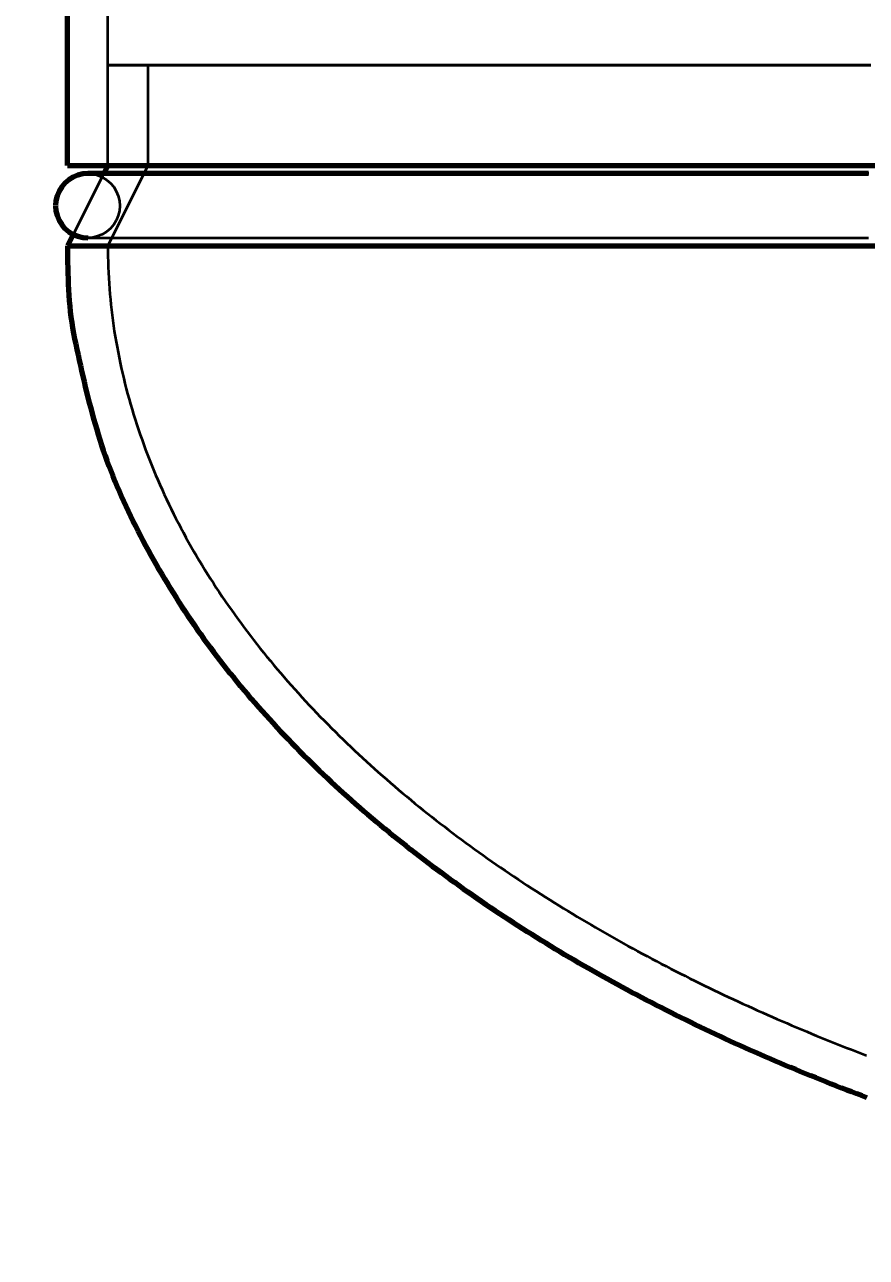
# Model space of a CAD drawing. Header units: millimetres. Extents: x 0 to 1554, y 0 to 420.
# Drawn here: x 94.09 to 107.5, y 174.86 to 194.51 of the extents above; entities that cross this region are included whole.
import ezdxf

# ---------------------------------------------------------------- set-up
doc = ezdxf.new("R2010")
doc.units = ezdxf.units.MM
doc.linetypes.add('IRAM-E-TRAZOS', pattern=[5, 4, -1])
for name, color, linetype, lineweight in [('01-VISIBLE', 7, 'CONTINUOUS', 70), ('02-OCULTA', 4, 'IRAM-E-TRAZOS', 35), ('04-COTA', 3, 'CONTINUOUS', 18)]:
    doc.layers.add(name, color=color, linetype=linetype, lineweight=lineweight)
doc.styles.add('ISO3098', font='isocpeur.ttf')
doc.dimstyles.new('FLAMA-IRAM', dxfattribs={"dimtxt": 3.5, "dimasz": 3.5, "dimexe": 2, "dimexo": 1.5, "dimgap": 1, "dimtad": 1, "dimdec": 1, "dimtxsty": 'ISO3098', "dimblk": 'IRAM_FLECHA', "dimblk1": 'IRAM_FLECHA', "dimblk2": 'IRAM_FLECHA', "dimcen": 2.5, "dimclrd": 256, "dimclre": 256, "dimclrt": 256, "dimazin": 3, "dimtfac": 1, "dimtmove": 0, "dimatfit": 3, "dimlwd": 18, "dimlwe": 18})

# ---------------------------------------------------------------- blocks, each defined once
blk = doc.blocks.new('IRAM_FLECHA')
blk.add_solid([(0, 0), (-1, 0.125), (-1, -0.125)])

msp = doc.modelspace()

# ---------------------------------------------------------------- linework, layer by layer
at = {"layer": '01-VISIBLE'}
for p, q in [((94.775, 192.265), (94.775, 290.865)), ((95.415, 192.265), (95.351, 192.137)), ((94.866, 191.167), (94.775, 190.985))]:
    msp.add_line(p, q, dxfattribs=at)
for points in [[(94.775, 192.265), (94.913, 192.265), (95.052, 192.265), (95.19, 192.265), (95.328, 192.265), (95.466, 192.265), (95.605, 192.265), (95.743, 192.265), (95.881, 192.265), (96.019, 192.265), (96.158, 192.265), (96.296, 192.265), (96.434, 192.265), (96.572, 192.265), (96.711, 192.265), (96.849, 192.265), (96.987, 192.265), (97.125, 192.265), (97.264, 192.265), (97.402, 192.265), (97.54, 192.265), (97.678, 192.265), (97.817, 192.265), (97.955, 192.265), (98.093, 192.265), (98.231, 192.265), (98.369, 192.265), (98.508, 192.265), (98.646, 192.265), (98.784, 192.265), (98.922, 192.265), (99.061, 192.265), (99.199, 192.265), (99.337, 192.265), (99.475, 192.265), (99.614, 192.265), (99.752, 192.265), (99.89, 192.265), (100.028, 192.265), (100.167, 192.265), (100.305, 192.265), (100.443, 192.265), (100.581, 192.265), (100.72, 192.265), (100.858, 192.265), (100.996, 192.265), (101.135, 192.265), (101.273, 192.265), (101.411, 192.265), (101.549, 192.265), (101.688, 192.265), (101.826, 192.265), (101.964, 192.265), (102.102, 192.265), (102.24, 192.265), (102.379, 192.265), (102.517, 192.265), (102.655, 192.265), (102.794, 192.265), (102.932, 192.265), (103.07, 192.265), (103.208, 192.265), (103.346, 192.265), (103.485, 192.265), (103.623, 192.265), (103.761, 192.265), (103.9, 192.265), (104.038, 192.265), (104.176, 192.265), (104.314, 192.265), (104.453, 192.265), (104.591, 192.265), (104.729, 192.265), (104.867, 192.265), (105.005, 192.265), (105.144, 192.265), (105.282, 192.265), (105.42, 192.265), (105.559, 192.265), (105.697, 192.265), (105.835, 192.265), (105.973, 192.265), (106.112, 192.265), (106.25, 192.265), (106.388, 192.265), (106.526, 192.265), (106.665, 192.265), (106.803, 192.265), (106.941, 192.265), (107.079, 192.265), (107.218, 192.265), (107.356, 192.265), (107.494, 192.265), (107.632, 192.265)], [(95.095, 192.137), (95.015, 192.131), (94.937, 192.112), (94.863, 192.081), (94.794, 192.039), (94.733, 191.987), (94.681, 191.926), (94.639, 191.857), (94.608, 191.783), (94.589, 191.705), (94.583, 191.625)], [(95.351, 192.137), (95.308, 192.137), (95.266, 192.137), (95.223, 192.137), (95.18, 192.137), (95.138, 192.137), (95.095, 192.137)], [(107.53, 192.137), (107.393, 192.137), (107.257, 192.137), (107.12, 192.137), (106.984, 192.137), (106.847, 192.137), (106.71, 192.137), (106.574, 192.137), (106.437, 192.137), (106.3, 192.137), (106.164, 192.137), (106.027, 192.137), (105.89, 192.137), (105.754, 192.137), (105.617, 192.137), (105.48, 192.137), (105.344, 192.137), (105.207, 192.137), (105.07, 192.137), (104.934, 192.137), (104.797, 192.137), (104.66, 192.137), (104.524, 192.137), (104.387, 192.137), (104.251, 192.137), (104.114, 192.137), (103.977, 192.137), (103.841, 192.137), (103.704, 192.137), (103.567, 192.137), (103.431, 192.137), (103.294, 192.137), (103.157, 192.137), (103.021, 192.137), (102.884, 192.137), (102.747, 192.137), (102.611, 192.137), (102.474, 192.137), (102.337, 192.137), (102.201, 192.137), (102.064, 192.137), (101.928, 192.137), (101.791, 192.137), (101.654, 192.137), (101.518, 192.137), (101.381, 192.137), (101.244, 192.137), (101.108, 192.137), (100.971, 192.137), (100.834, 192.137), (100.698, 192.137), (100.561, 192.137), (100.424, 192.137), (100.288, 192.137), (100.151, 192.137), (100.014, 192.137), (99.878, 192.137), (99.741, 192.137), (99.604, 192.137), (99.468, 192.137), (99.331, 192.137), (99.195, 192.137), (99.058, 192.137), (98.921, 192.137), (98.785, 192.137), (98.648, 192.137), (98.511, 192.137), (98.375, 192.137), (98.238, 192.137), (98.101, 192.137), (97.965, 192.137), (97.828, 192.137), (97.691, 192.137), (97.555, 192.137), (97.418, 192.137), (97.281, 192.137), (97.145, 192.137), (97.008, 192.137), (96.871, 192.137), (96.735, 192.137), (96.598, 192.137), (96.462, 192.137), (96.325, 192.137), (96.188, 192.137), (96.052, 192.137), (95.915, 192.137), (95.778, 192.137), (95.642, 192.137), (95.505, 192.137), (95.368, 192.137), (95.232, 192.137), (95.095, 192.137)], [(94.583, 191.625), (94.589, 191.545), (94.608, 191.467), (94.639, 191.392), (94.681, 191.324), (94.733, 191.263), (94.794, 191.211), (94.863, 191.169), (94.937, 191.138), (95.015, 191.119), (95.095, 191.113)], [(94.775, 190.985), (94.913, 190.985), (95.052, 190.985), (95.19, 190.985), (95.328, 190.985), (95.466, 190.985), (95.605, 190.985), (95.743, 190.985), (95.881, 190.985), (96.019, 190.985), (96.158, 190.985), (96.296, 190.985), (96.434, 190.985), (96.572, 190.985), (96.711, 190.985), (96.849, 190.985), (96.987, 190.985), (97.125, 190.985), (97.264, 190.985), (97.402, 190.985), (97.54, 190.985), (97.678, 190.985), (97.817, 190.985), (97.955, 190.985), (98.093, 190.985), (98.231, 190.985), (98.369, 190.985), (98.508, 190.985), (98.646, 190.985), (98.784, 190.985), (98.922, 190.985), (99.061, 190.985), (99.199, 190.985), (99.337, 190.985), (99.475, 190.985), (99.614, 190.985), (99.752, 190.985), (99.89, 190.985), (100.028, 190.985), (100.167, 190.985), (100.305, 190.985), (100.443, 190.985), (100.581, 190.985), (100.72, 190.985), (100.858, 190.985), (100.996, 190.985), (101.135, 190.985), (101.273, 190.985), (101.411, 190.985), (101.549, 190.985), (101.688, 190.985), (101.826, 190.985), (101.964, 190.985), (102.102, 190.985), (102.24, 190.985), (102.379, 190.985), (102.517, 190.985), (102.655, 190.985), (102.794, 190.985), (102.932, 190.985), (103.07, 190.985), (103.208, 190.985), (103.346, 190.985), (103.485, 190.985), (103.623, 190.985), (103.761, 190.985), (103.9, 190.985), (104.038, 190.985), (104.176, 190.985), (104.314, 190.985), (104.453, 190.985), (104.591, 190.985), (104.729, 190.985), (104.867, 190.985), (105.005, 190.985), (105.144, 190.985), (105.282, 190.985), (105.42, 190.985), (105.559, 190.985), (105.697, 190.985), (105.835, 190.985), (105.973, 190.985), (106.112, 190.985), (106.25, 190.985), (106.388, 190.985), (106.526, 190.985), (106.665, 190.985), (106.803, 190.985), (106.941, 190.985), (107.079, 190.985), (107.218, 190.985), (107.356, 190.985), (107.494, 190.985), (107.632, 190.985)], [(94.775, 190.985), (94.775, 190.897), (94.775, 190.81), (94.776, 190.723), (94.778, 190.635), (94.78, 190.548), (94.782, 190.46), (94.785, 190.373), (94.789, 190.286), (94.794, 190.198), (94.8, 190.111), (94.808, 190.024), (94.817, 189.937), (94.828, 189.85), (94.84, 189.764), (94.855, 189.677), (94.87, 189.591), (94.887, 189.506), (94.905, 189.42), (94.923, 189.334), (94.941, 189.249), (94.96, 189.163), (94.979, 189.078), (94.998, 188.993), (95.018, 188.907), (95.037, 188.822), (95.057, 188.737), (95.078, 188.652), (95.099, 188.567), (95.121, 188.483), (95.143, 188.398), (95.166, 188.314), (95.19, 188.229), (95.214, 188.145), (95.238, 188.061), (95.263, 187.978), (95.289, 187.894), (95.315, 187.811), (95.343, 187.728), (95.372, 187.645), (95.401, 187.563), (95.431, 187.481), (95.462, 187.399), (95.494, 187.318), (95.527, 187.237), (95.56, 187.156), (95.595, 187.075), (95.63, 186.995), (95.665, 186.915), (95.702, 186.836), (95.739, 186.757), (95.777, 186.678), (95.815, 186.599), (95.854, 186.521), (95.894, 186.443), (95.934, 186.365), (95.975, 186.288), (96.016, 186.211), (96.058, 186.134), (96.1, 186.058), (96.143, 185.981), (96.186, 185.905), (96.23, 185.83), (96.274, 185.754), (96.318, 185.679), (96.364, 185.604), (96.409, 185.529), (96.455, 185.455), (96.502, 185.381), (96.549, 185.307), (96.596, 185.234), (96.644, 185.161), (96.692, 185.088), (96.741, 185.015), (96.791, 184.943), (96.841, 184.871), (96.891, 184.8), (96.942, 184.729), (96.993, 184.658), (97.045, 184.588), (97.097, 184.517), (97.15, 184.448), (97.203, 184.378), (97.257, 184.309), (97.311, 184.24), (97.365, 184.172), (97.42, 184.104), (97.475, 184.036), (97.531, 183.968), (97.587, 183.901), (97.643, 183.835), (97.7, 183.768), (97.757, 183.702), (97.815, 183.636), (97.873, 183.571), (97.931, 183.505), (97.99, 183.441), (98.049, 183.376), (98.108, 183.312), (98.168, 183.248), (98.228, 183.184), (98.288, 183.121), (98.349, 183.058), (98.41, 182.996), (98.471, 182.933), (98.533, 182.871), (98.595, 182.81), (98.657, 182.748), (98.72, 182.687), (98.783, 182.626), (98.846, 182.566), (98.909, 182.506), (98.973, 182.446), (99.037, 182.386), (99.102, 182.327), (99.166, 182.268), (99.231, 182.21), (99.296, 182.151), (99.362, 182.093), (99.427, 182.036), (99.493, 181.978), (99.559, 181.921), (99.626, 181.864), (99.693, 181.808), (99.76, 181.752), (99.827, 181.696), (99.894, 181.64), (99.962, 181.585), (100.03, 181.53), (100.098, 181.475), (100.167, 181.421), (100.236, 181.367), (100.305, 181.313), (100.374, 181.26), (100.443, 181.207), (100.513, 181.154), (100.583, 181.101), (100.653, 181.049), (100.723, 180.997), (100.794, 180.945), (100.864, 180.893), (100.935, 180.842), (101.006, 180.791), (101.077, 180.74), (101.149, 180.69), (101.221, 180.64), (101.292, 180.59), (101.364, 180.541), (101.437, 180.491), (101.509, 180.442), (101.582, 180.393), (101.654, 180.345), (101.727, 180.297), (101.8, 180.249), (101.874, 180.201), (101.947, 180.154), (102.021, 180.106), (102.095, 180.06), (102.169, 180.013), (102.243, 179.967), (102.317, 179.92), (102.392, 179.875), (102.466, 179.829), (102.541, 179.784), (102.616, 179.739), (102.691, 179.694), (102.766, 179.649), (102.842, 179.605), (102.917, 179.561), (102.993, 179.517), (103.069, 179.474), (103.145, 179.43), (103.221, 179.387), (103.297, 179.345), (103.373, 179.302), (103.45, 179.26), (103.527, 179.218), (103.603, 179.176), (103.68, 179.134), (103.757, 179.093), (103.835, 179.052), (103.912, 179.011), (103.989, 178.971), (104.067, 178.93), (104.145, 178.89), (104.223, 178.85), (104.301, 178.811), (104.379, 178.771), (104.457, 178.732), (104.535, 178.693), (104.614, 178.655), (104.692, 178.616), (104.771, 178.578), (104.85, 178.54), (104.928, 178.502), (105.007, 178.465), (105.087, 178.428), (105.166, 178.391), (105.245, 178.354), (105.324, 178.317), (105.404, 178.281), (105.484, 178.245), (105.563, 178.209), (105.643, 178.173), (105.723, 178.138), (105.803, 178.102), (105.883, 178.067), (105.964, 178.033), (106.044, 177.998), (106.124, 177.964), (106.205, 177.93), (106.285, 177.896), (106.366, 177.862), (106.447, 177.829), (106.528, 177.795), (106.609, 177.762), (106.69, 177.73), (106.771, 177.697), (106.852, 177.665), (106.933, 177.632), (107.015, 177.6), (107.096, 177.569), (107.178, 177.537), (107.26, 177.506), (107.341, 177.475), (107.423, 177.444), (107.505, 177.413)]]:
    msp.add_lwpolyline(points, dxfattribs=at)
at = {"layer": '02-OCULTA'}
for p, q in [((95.415, 192.265), (95.415, 290.865)), ((95.415, 192.265), (95.415, 193.865)), ((96.055, 193.865), (96.055, 192.265)), ((96.055, 192.265), (95.415, 190.985)), ((95.351, 192.137), (94.866, 191.167))]:
    msp.add_line(p, q, dxfattribs=at)
for points in [[(107.57, 193.865), (107.434, 193.865), (107.299, 193.865), (107.164, 193.865), (107.029, 193.865), (106.894, 193.865), (106.759, 193.865), (106.624, 193.865), (106.489, 193.865), (106.354, 193.865), (106.219, 193.865), (106.084, 193.865), (105.949, 193.865), (105.814, 193.865), (105.679, 193.865), (105.544, 193.865), (105.409, 193.865), (105.274, 193.865), (105.139, 193.865), (105.004, 193.865), (104.869, 193.865), (104.733, 193.865), (104.598, 193.865), (104.463, 193.865), (104.328, 193.865), (104.193, 193.865), (104.058, 193.865), (103.923, 193.865), (103.788, 193.865), (103.653, 193.865), (103.518, 193.865), (103.383, 193.865), (103.248, 193.865), (103.113, 193.865), (102.978, 193.865), (102.843, 193.865), (102.708, 193.865), (102.573, 193.865), (102.438, 193.865), (102.303, 193.865), (102.168, 193.865), (102.032, 193.865), (101.897, 193.865), (101.762, 193.865), (101.627, 193.865), (101.492, 193.865), (101.357, 193.865), (101.222, 193.865), (101.087, 193.865), (100.952, 193.865), (100.817, 193.865), (100.682, 193.865), (100.547, 193.865), (100.412, 193.865), (100.277, 193.865), (100.142, 193.865), (100.007, 193.865), (99.872, 193.865), (99.737, 193.865), (99.602, 193.865), (99.467, 193.865), (99.331, 193.865), (99.196, 193.865), (99.061, 193.865), (98.926, 193.865), (98.791, 193.865), (98.656, 193.865), (98.521, 193.865), (98.386, 193.865), (98.251, 193.865), (98.116, 193.865), (97.981, 193.865), (97.846, 193.865), (97.711, 193.865), (97.576, 193.865), (97.441, 193.865), (97.306, 193.865), (97.171, 193.865), (97.036, 193.865), (96.901, 193.865), (96.766, 193.865), (96.63, 193.865), (96.495, 193.865), (96.36, 193.865), (96.225, 193.865), (96.09, 193.865), (95.955, 193.865), (95.82, 193.865), (95.685, 193.865), (95.55, 193.865), (95.415, 193.865)], [(95.415, 193.865), (95.55, 193.865), (95.685, 193.865), (95.82, 193.865), (95.955, 193.865), (96.09, 193.865), (96.225, 193.865), (96.36, 193.865), (96.495, 193.865), (96.63, 193.865), (96.766, 193.865), (96.901, 193.865), (97.036, 193.865), (97.171, 193.865), (97.306, 193.865), (97.441, 193.865), (97.576, 193.865), (97.711, 193.865), (97.846, 193.865), (97.981, 193.865), (98.116, 193.865), (98.251, 193.865), (98.386, 193.865), (98.521, 193.865), (98.656, 193.865), (98.791, 193.865), (98.926, 193.865), (99.061, 193.865), (99.196, 193.865), (99.331, 193.865), (99.467, 193.865), (99.602, 193.865), (99.737, 193.865), (99.872, 193.865), (100.007, 193.865), (100.142, 193.865), (100.277, 193.865), (100.412, 193.865), (100.547, 193.865), (100.682, 193.865), (100.817, 193.865), (100.952, 193.865), (101.087, 193.865), (101.222, 193.865), (101.357, 193.865), (101.492, 193.865), (101.627, 193.865), (101.762, 193.865), (101.897, 193.865), (102.032, 193.865), (102.168, 193.865), (102.303, 193.865), (102.438, 193.865), (102.573, 193.865), (102.708, 193.865), (102.843, 193.865), (102.978, 193.865), (103.113, 193.865), (103.248, 193.865), (103.383, 193.865), (103.518, 193.865), (103.653, 193.865), (103.788, 193.865), (103.923, 193.865), (104.058, 193.865), (104.193, 193.865), (104.328, 193.865), (104.463, 193.865), (104.598, 193.865), (104.733, 193.865), (104.869, 193.865), (105.004, 193.865), (105.139, 193.865), (105.274, 193.865), (105.409, 193.865), (105.544, 193.865), (105.679, 193.865), (105.814, 193.865), (105.949, 193.865), (106.084, 193.865), (106.219, 193.865), (106.354, 193.865), (106.489, 193.865), (106.624, 193.865), (106.759, 193.865), (106.894, 193.865), (107.029, 193.865), (107.164, 193.865), (107.299, 193.865), (107.434, 193.865), (107.57, 193.865)], [(107.526, 193.865), (107.394, 193.865), (107.262, 193.865), (107.13, 193.865), (106.999, 193.865), (106.867, 193.865), (106.735, 193.865), (106.603, 193.865), (106.471, 193.865), (106.339, 193.865), (106.207, 193.865), (106.076, 193.865), (105.944, 193.865), (105.812, 193.865), (105.68, 193.865), (105.548, 193.865), (105.416, 193.865), (105.284, 193.865), (105.153, 193.865), (105.021, 193.865), (104.889, 193.865), (104.757, 193.865), (104.625, 193.865), (104.493, 193.865), (104.362, 193.865), (104.23, 193.865), (104.098, 193.865), (103.966, 193.865), (103.834, 193.865), (103.702, 193.865), (103.57, 193.865), (103.439, 193.865), (103.307, 193.865), (103.175, 193.865), (103.043, 193.865), (102.911, 193.865), (102.779, 193.865), (102.648, 193.865), (102.516, 193.865), (102.384, 193.865), (102.252, 193.865), (102.12, 193.865), (101.988, 193.865), (101.856, 193.865), (101.725, 193.865), (101.593, 193.865), (101.461, 193.865), (101.329, 193.865), (101.197, 193.865), (101.065, 193.865), (100.933, 193.865), (100.802, 193.865), (100.67, 193.865), (100.538, 193.865), (100.406, 193.865), (100.274, 193.865), (100.142, 193.865), (100.011, 193.865), (99.879, 193.865), (99.747, 193.865), (99.615, 193.865), (99.483, 193.865), (99.351, 193.865), (99.219, 193.865), (99.088, 193.865), (98.956, 193.865), (98.824, 193.865), (98.692, 193.865), (98.56, 193.865), (98.428, 193.865), (98.296, 193.865), (98.165, 193.865), (98.033, 193.865), (97.901, 193.865), (97.769, 193.865), (97.637, 193.865), (97.505, 193.865), (97.374, 193.865), (97.242, 193.865), (97.11, 193.865), (96.978, 193.865), (96.846, 193.865), (96.714, 193.865), (96.582, 193.865), (96.451, 193.865), (96.319, 193.865), (96.187, 193.865), (96.055, 193.865)], [(96.055, 193.865), (96.187, 193.865), (96.319, 193.865), (96.451, 193.865), (96.582, 193.865), (96.714, 193.865), (96.846, 193.865), (96.978, 193.865), (97.11, 193.865), (97.242, 193.865), (97.374, 193.865), (97.505, 193.865), (97.637, 193.865), (97.769, 193.865), (97.901, 193.865), (98.033, 193.865), (98.165, 193.865), (98.296, 193.865), (98.428, 193.865), (98.56, 193.865), (98.692, 193.865), (98.824, 193.865), (98.956, 193.865), (99.088, 193.865), (99.219, 193.865), (99.351, 193.865), (99.483, 193.865), (99.615, 193.865), (99.747, 193.865), (99.879, 193.865), (100.011, 193.865), (100.142, 193.865), (100.274, 193.865), (100.406, 193.865), (100.538, 193.865), (100.67, 193.865), (100.802, 193.865), (100.933, 193.865), (101.065, 193.865), (101.197, 193.865), (101.329, 193.865), (101.461, 193.865), (101.593, 193.865), (101.725, 193.865), (101.856, 193.865), (101.988, 193.865), (102.12, 193.865), (102.252, 193.865), (102.384, 193.865), (102.516, 193.865), (102.648, 193.865), (102.779, 193.865), (102.911, 193.865), (103.043, 193.865), (103.175, 193.865), (103.307, 193.865), (103.439, 193.865), (103.57, 193.865), (103.702, 193.865), (103.834, 193.865), (103.966, 193.865), (104.098, 193.865), (104.23, 193.865), (104.362, 193.865), (104.493, 193.865), (104.625, 193.865), (104.757, 193.865), (104.889, 193.865), (105.021, 193.865), (105.153, 193.865), (105.284, 193.865), (105.416, 193.865), (105.548, 193.865), (105.68, 193.865), (105.812, 193.865), (105.944, 193.865), (106.076, 193.865), (106.207, 193.865), (106.339, 193.865), (106.471, 193.865), (106.603, 193.865), (106.735, 193.865), (106.867, 193.865), (106.999, 193.865), (107.13, 193.865), (107.262, 193.865), (107.394, 193.865), (107.526, 193.865)], [(107.632, 192.265), (107.494, 192.265), (107.356, 192.265), (107.218, 192.265), (107.079, 192.265), (106.941, 192.265), (106.803, 192.265), (106.665, 192.265), (106.526, 192.265), (106.388, 192.265), (106.25, 192.265), (106.112, 192.265), (105.973, 192.265), (105.835, 192.265), (105.697, 192.265), (105.559, 192.265), (105.42, 192.265), (105.282, 192.265), (105.144, 192.265), (105.005, 192.265), (104.867, 192.265), (104.729, 192.265), (104.591, 192.265), (104.453, 192.265), (104.314, 192.265), (104.176, 192.265), (104.038, 192.265), (103.9, 192.265), (103.761, 192.265), (103.623, 192.265), (103.485, 192.265), (103.346, 192.265), (103.208, 192.265), (103.07, 192.265), (102.932, 192.265), (102.794, 192.265), (102.655, 192.265), (102.517, 192.265), (102.379, 192.265), (102.24, 192.265), (102.102, 192.265), (101.964, 192.265), (101.826, 192.265), (101.688, 192.265), (101.549, 192.265), (101.411, 192.265), (101.273, 192.265), (101.135, 192.265), (100.996, 192.265), (100.858, 192.265), (100.72, 192.265), (100.581, 192.265), (100.443, 192.265), (100.305, 192.265), (100.167, 192.265), (100.028, 192.265), (99.89, 192.265), (99.752, 192.265), (99.614, 192.265), (99.475, 192.265), (99.337, 192.265), (99.199, 192.265), (99.061, 192.265), (98.922, 192.265), (98.784, 192.265), (98.646, 192.265), (98.508, 192.265), (98.369, 192.265), (98.231, 192.265), (98.093, 192.265), (97.955, 192.265), (97.817, 192.265), (97.678, 192.265), (97.54, 192.265), (97.402, 192.265), (97.264, 192.265), (97.125, 192.265), (96.987, 192.265), (96.849, 192.265), (96.711, 192.265), (96.572, 192.265), (96.434, 192.265), (96.296, 192.265), (96.158, 192.265), (96.019, 192.265), (95.881, 192.265), (95.743, 192.265), (95.605, 192.265), (95.466, 192.265), (95.328, 192.265), (95.19, 192.265), (95.052, 192.265), (94.913, 192.265), (94.775, 192.265)], [(107.57, 192.265), (107.434, 192.265), (107.299, 192.265), (107.164, 192.265), (107.029, 192.265), (106.894, 192.265), (106.759, 192.265), (106.624, 192.265), (106.489, 192.265), (106.354, 192.265), (106.219, 192.265), (106.084, 192.265), (105.949, 192.265), (105.814, 192.265), (105.679, 192.265), (105.544, 192.265), (105.409, 192.265), (105.274, 192.265), (105.139, 192.265), (105.004, 192.265), (104.869, 192.265), (104.733, 192.265), (104.598, 192.265), (104.463, 192.265), (104.328, 192.265), (104.193, 192.265), (104.058, 192.265), (103.923, 192.265), (103.788, 192.265), (103.653, 192.265), (103.518, 192.265), (103.383, 192.265), (103.248, 192.265), (103.113, 192.265), (102.978, 192.265), (102.843, 192.265), (102.708, 192.265), (102.573, 192.265), (102.438, 192.265), (102.303, 192.265), (102.168, 192.265), (102.032, 192.265), (101.897, 192.265), (101.762, 192.265), (101.627, 192.265), (101.492, 192.265), (101.357, 192.265), (101.222, 192.265), (101.087, 192.265), (100.952, 192.265), (100.817, 192.265), (100.682, 192.265), (100.547, 192.265), (100.412, 192.265), (100.277, 192.265), (100.142, 192.265), (100.007, 192.265), (99.872, 192.265), (99.737, 192.265), (99.602, 192.265), (99.467, 192.265), (99.331, 192.265), (99.196, 192.265), (99.061, 192.265), (98.926, 192.265), (98.791, 192.265), (98.656, 192.265), (98.521, 192.265), (98.386, 192.265), (98.251, 192.265), (98.116, 192.265), (97.981, 192.265), (97.846, 192.265), (97.711, 192.265), (97.576, 192.265), (97.441, 192.265), (97.306, 192.265), (97.171, 192.265), (97.036, 192.265), (96.901, 192.265), (96.766, 192.265), (96.63, 192.265), (96.495, 192.265), (96.36, 192.265), (96.225, 192.265), (96.09, 192.265), (95.955, 192.265), (95.82, 192.265), (95.685, 192.265), (95.55, 192.265), (95.415, 192.265)], [(95.415, 192.265), (95.55, 192.265), (95.685, 192.265), (95.82, 192.265), (95.955, 192.265), (96.09, 192.265), (96.225, 192.265), (96.36, 192.265), (96.495, 192.265), (96.63, 192.265), (96.766, 192.265), (96.901, 192.265), (97.036, 192.265), (97.171, 192.265), (97.306, 192.265), (97.441, 192.265), (97.576, 192.265), (97.711, 192.265), (97.846, 192.265), (97.981, 192.265), (98.116, 192.265), (98.251, 192.265), (98.386, 192.265), (98.521, 192.265), (98.656, 192.265), (98.791, 192.265), (98.926, 192.265), (99.061, 192.265), (99.196, 192.265), (99.331, 192.265), (99.467, 192.265), (99.602, 192.265), (99.737, 192.265), (99.872, 192.265), (100.007, 192.265), (100.142, 192.265), (100.277, 192.265), (100.412, 192.265), (100.547, 192.265), (100.682, 192.265), (100.817, 192.265), (100.952, 192.265), (101.087, 192.265), (101.222, 192.265), (101.357, 192.265), (101.492, 192.265), (101.627, 192.265), (101.762, 192.265), (101.897, 192.265), (102.032, 192.265), (102.168, 192.265), (102.303, 192.265), (102.438, 192.265), (102.573, 192.265), (102.708, 192.265), (102.843, 192.265), (102.978, 192.265), (103.113, 192.265), (103.248, 192.265), (103.383, 192.265), (103.518, 192.265), (103.653, 192.265), (103.788, 192.265), (103.923, 192.265), (104.058, 192.265), (104.193, 192.265), (104.328, 192.265), (104.463, 192.265), (104.598, 192.265), (104.733, 192.265), (104.869, 192.265), (105.004, 192.265), (105.139, 192.265), (105.274, 192.265), (105.409, 192.265), (105.544, 192.265), (105.679, 192.265), (105.814, 192.265), (105.949, 192.265), (106.084, 192.265), (106.219, 192.265), (106.354, 192.265), (106.489, 192.265), (106.624, 192.265), (106.759, 192.265), (106.894, 192.265), (107.029, 192.265), (107.164, 192.265), (107.299, 192.265), (107.434, 192.265), (107.57, 192.265)], [(107.57, 192.265), (107.434, 192.265), (107.299, 192.265), (107.164, 192.265), (107.029, 192.265), (106.894, 192.265), (106.759, 192.265), (106.624, 192.265), (106.489, 192.265), (106.354, 192.265), (106.219, 192.265), (106.084, 192.265), (105.949, 192.265), (105.814, 192.265), (105.679, 192.265), (105.544, 192.265), (105.409, 192.265), (105.274, 192.265), (105.139, 192.265), (105.004, 192.265), (104.869, 192.265), (104.733, 192.265), (104.598, 192.265), (104.463, 192.265), (104.328, 192.265), (104.193, 192.265), (104.058, 192.265), (103.923, 192.265), (103.788, 192.265), (103.653, 192.265), (103.518, 192.265), (103.383, 192.265), (103.248, 192.265), (103.113, 192.265), (102.978, 192.265), (102.843, 192.265), (102.708, 192.265), (102.573, 192.265), (102.438, 192.265), (102.303, 192.265), (102.168, 192.265), (102.032, 192.265), (101.897, 192.265), (101.762, 192.265), (101.627, 192.265), (101.492, 192.265), (101.357, 192.265), (101.222, 192.265), (101.087, 192.265), (100.952, 192.265), (100.817, 192.265), (100.682, 192.265), (100.547, 192.265), (100.412, 192.265), (100.277, 192.265), (100.142, 192.265), (100.007, 192.265), (99.872, 192.265), (99.737, 192.265), (99.602, 192.265), (99.467, 192.265), (99.331, 192.265), (99.196, 192.265), (99.061, 192.265), (98.926, 192.265), (98.791, 192.265), (98.656, 192.265), (98.521, 192.265), (98.386, 192.265), (98.251, 192.265), (98.116, 192.265), (97.981, 192.265), (97.846, 192.265), (97.711, 192.265), (97.576, 192.265), (97.441, 192.265), (97.306, 192.265), (97.171, 192.265), (97.036, 192.265), (96.901, 192.265), (96.766, 192.265), (96.63, 192.265), (96.495, 192.265), (96.36, 192.265), (96.225, 192.265), (96.09, 192.265), (95.955, 192.265), (95.82, 192.265), (95.685, 192.265), (95.55, 192.265), (95.415, 192.265)], [(95.415, 192.265), (95.55, 192.265), (95.685, 192.265), (95.82, 192.265), (95.955, 192.265), (96.09, 192.265), (96.225, 192.265), (96.36, 192.265), (96.495, 192.265), (96.63, 192.265), (96.766, 192.265), (96.901, 192.265), (97.036, 192.265), (97.171, 192.265), (97.306, 192.265), (97.441, 192.265), (97.576, 192.265), (97.711, 192.265), (97.846, 192.265), (97.981, 192.265), (98.116, 192.265), (98.251, 192.265), (98.386, 192.265), (98.521, 192.265), (98.656, 192.265), (98.791, 192.265), (98.926, 192.265), (99.061, 192.265), (99.196, 192.265), (99.331, 192.265), (99.467, 192.265), (99.602, 192.265), (99.737, 192.265), (99.872, 192.265), (100.007, 192.265), (100.142, 192.265), (100.277, 192.265), (100.412, 192.265), (100.547, 192.265), (100.682, 192.265), (100.817, 192.265), (100.952, 192.265), (101.087, 192.265), (101.222, 192.265), (101.357, 192.265), (101.492, 192.265), (101.627, 192.265), (101.762, 192.265), (101.897, 192.265), (102.032, 192.265), (102.168, 192.265), (102.303, 192.265), (102.438, 192.265), (102.573, 192.265), (102.708, 192.265), (102.843, 192.265), (102.978, 192.265), (103.113, 192.265), (103.248, 192.265), (103.383, 192.265), (103.518, 192.265), (103.653, 192.265), (103.788, 192.265), (103.923, 192.265), (104.058, 192.265), (104.193, 192.265), (104.328, 192.265), (104.463, 192.265), (104.598, 192.265), (104.733, 192.265), (104.869, 192.265), (105.004, 192.265), (105.139, 192.265), (105.274, 192.265), (105.409, 192.265), (105.544, 192.265), (105.679, 192.265), (105.814, 192.265), (105.949, 192.265), (106.084, 192.265), (106.219, 192.265), (106.354, 192.265), (106.489, 192.265), (106.624, 192.265), (106.759, 192.265), (106.894, 192.265), (107.029, 192.265), (107.164, 192.265), (107.299, 192.265), (107.434, 192.265), (107.57, 192.265)], [(107.526, 192.265), (107.394, 192.265), (107.262, 192.265), (107.13, 192.265), (106.999, 192.265), (106.867, 192.265), (106.735, 192.265), (106.603, 192.265), (106.471, 192.265), (106.339, 192.265), (106.207, 192.265), (106.076, 192.265), (105.944, 192.265), (105.812, 192.265), (105.68, 192.265), (105.548, 192.265), (105.416, 192.265), (105.284, 192.265), (105.153, 192.265), (105.021, 192.265), (104.889, 192.265), (104.757, 192.265), (104.625, 192.265), (104.493, 192.265), (104.362, 192.265), (104.23, 192.265), (104.098, 192.265), (103.966, 192.265), (103.834, 192.265), (103.702, 192.265), (103.57, 192.265), (103.439, 192.265), (103.307, 192.265), (103.175, 192.265), (103.043, 192.265), (102.911, 192.265), (102.779, 192.265), (102.648, 192.265), (102.516, 192.265), (102.384, 192.265), (102.252, 192.265), (102.12, 192.265), (101.988, 192.265), (101.856, 192.265), (101.725, 192.265), (101.593, 192.265), (101.461, 192.265), (101.329, 192.265), (101.197, 192.265), (101.065, 192.265), (100.933, 192.265), (100.802, 192.265), (100.67, 192.265), (100.538, 192.265), (100.406, 192.265), (100.274, 192.265), (100.142, 192.265), (100.011, 192.265), (99.879, 192.265), (99.747, 192.265), (99.615, 192.265), (99.483, 192.265), (99.351, 192.265), (99.219, 192.265), (99.088, 192.265), (98.956, 192.265), (98.824, 192.265), (98.692, 192.265), (98.56, 192.265), (98.428, 192.265), (98.296, 192.265), (98.165, 192.265), (98.033, 192.265), (97.901, 192.265), (97.769, 192.265), (97.637, 192.265), (97.505, 192.265), (97.374, 192.265), (97.242, 192.265), (97.11, 192.265), (96.978, 192.265), (96.846, 192.265), (96.714, 192.265), (96.582, 192.265), (96.451, 192.265), (96.319, 192.265), (96.187, 192.265), (96.055, 192.265)], [(96.055, 192.265), (96.187, 192.265), (96.319, 192.265), (96.451, 192.265), (96.582, 192.265), (96.714, 192.265), (96.846, 192.265), (96.978, 192.265), (97.11, 192.265), (97.242, 192.265), (97.374, 192.265), (97.505, 192.265), (97.637, 192.265), (97.769, 192.265), (97.901, 192.265), (98.033, 192.265), (98.165, 192.265), (98.296, 192.265), (98.428, 192.265), (98.56, 192.265), (98.692, 192.265), (98.824, 192.265), (98.956, 192.265), (99.088, 192.265), (99.219, 192.265), (99.351, 192.265), (99.483, 192.265), (99.615, 192.265), (99.747, 192.265), (99.879, 192.265), (100.011, 192.265), (100.142, 192.265), (100.274, 192.265), (100.406, 192.265), (100.538, 192.265), (100.67, 192.265), (100.802, 192.265), (100.933, 192.265), (101.065, 192.265), (101.197, 192.265), (101.329, 192.265), (101.461, 192.265), (101.593, 192.265), (101.725, 192.265), (101.856, 192.265), (101.988, 192.265), (102.12, 192.265), (102.252, 192.265), (102.384, 192.265), (102.516, 192.265), (102.648, 192.265), (102.779, 192.265), (102.911, 192.265), (103.043, 192.265), (103.175, 192.265), (103.307, 192.265), (103.439, 192.265), (103.57, 192.265), (103.702, 192.265), (103.834, 192.265), (103.966, 192.265), (104.098, 192.265), (104.23, 192.265), (104.362, 192.265), (104.493, 192.265), (104.625, 192.265), (104.757, 192.265), (104.889, 192.265), (105.021, 192.265), (105.153, 192.265), (105.284, 192.265), (105.416, 192.265), (105.548, 192.265), (105.68, 192.265), (105.812, 192.265), (105.944, 192.265), (106.076, 192.265), (106.207, 192.265), (106.339, 192.265), (106.471, 192.265), (106.603, 192.265), (106.735, 192.265), (106.867, 192.265), (106.999, 192.265), (107.13, 192.265), (107.262, 192.265), (107.394, 192.265), (107.526, 192.265)], [(95.095, 192.137), (95.175, 192.131), (95.253, 192.112), (95.327, 192.081), (95.396, 192.039), (95.457, 191.987), (95.509, 191.926), (95.551, 191.857), (95.582, 191.783), (95.601, 191.705), (95.607, 191.625), (95.601, 191.545), (95.582, 191.467), (95.551, 191.392), (95.509, 191.324), (95.457, 191.263), (95.396, 191.211), (95.327, 191.169), (95.253, 191.138), (95.175, 191.119), (95.095, 191.113)], [(107.534, 192.137), (107.399, 192.137), (107.264, 192.137), (107.128, 192.137), (106.993, 192.137), (106.857, 192.137), (106.722, 192.137), (106.587, 192.137), (106.451, 192.137), (106.316, 192.137), (106.181, 192.137), (106.045, 192.137), (105.91, 192.137), (105.774, 192.137), (105.639, 192.137), (105.504, 192.137), (105.368, 192.137), (105.233, 192.137), (105.098, 192.137), (104.962, 192.137), (104.827, 192.137), (104.692, 192.137), (104.556, 192.137), (104.421, 192.137), (104.285, 192.137), (104.15, 192.137), (104.015, 192.137), (103.879, 192.137), (103.744, 192.137), (103.609, 192.137), (103.473, 192.137), (103.338, 192.137), (103.202, 192.137), (103.067, 192.137), (102.932, 192.137), (102.796, 192.137), (102.661, 192.137), (102.526, 192.137), (102.39, 192.137), (102.255, 192.137), (102.12, 192.137), (101.984, 192.137), (101.849, 192.137), (101.713, 192.137), (101.578, 192.137), (101.443, 192.137), (101.307, 192.137), (101.172, 192.137), (101.037, 192.137), (100.901, 192.137), (100.766, 192.137), (100.63, 192.137), (100.495, 192.137), (100.36, 192.137), (100.224, 192.137), (100.089, 192.137), (99.954, 192.137), (99.818, 192.137), (99.683, 192.137), (99.547, 192.137), (99.412, 192.137), (99.277, 192.137), (99.141, 192.137), (99.006, 192.137), (98.871, 192.137), (98.735, 192.137), (98.6, 192.137), (98.465, 192.137), (98.329, 192.137), (98.194, 192.137), (98.058, 192.137), (97.923, 192.137), (97.788, 192.137), (97.652, 192.137), (97.517, 192.137), (97.382, 192.137), (97.246, 192.137), (97.111, 192.137), (96.975, 192.137), (96.84, 192.137), (96.705, 192.137), (96.569, 192.137), (96.434, 192.137), (96.299, 192.137), (96.163, 192.137), (96.028, 192.137), (95.892, 192.137), (95.757, 192.137), (95.622, 192.137), (95.486, 192.137), (95.351, 192.137)], [(107.632, 190.985), (107.494, 190.985), (107.356, 190.985), (107.218, 190.985), (107.079, 190.985), (106.941, 190.985), (106.803, 190.985), (106.665, 190.985), (106.526, 190.985), (106.388, 190.985), (106.25, 190.985), (106.112, 190.985), (105.973, 190.985), (105.835, 190.985), (105.697, 190.985), (105.559, 190.985), (105.42, 190.985), (105.282, 190.985), (105.144, 190.985), (105.005, 190.985), (104.867, 190.985), (104.729, 190.985), (104.591, 190.985), (104.453, 190.985), (104.314, 190.985), (104.176, 190.985), (104.038, 190.985), (103.9, 190.985), (103.761, 190.985), (103.623, 190.985), (103.485, 190.985), (103.346, 190.985), (103.208, 190.985), (103.07, 190.985), (102.932, 190.985), (102.794, 190.985), (102.655, 190.985), (102.517, 190.985), (102.379, 190.985), (102.24, 190.985), (102.102, 190.985), (101.964, 190.985), (101.826, 190.985), (101.688, 190.985), (101.549, 190.985), (101.411, 190.985), (101.273, 190.985), (101.135, 190.985), (100.996, 190.985), (100.858, 190.985), (100.72, 190.985), (100.581, 190.985), (100.443, 190.985), (100.305, 190.985), (100.167, 190.985), (100.028, 190.985), (99.89, 190.985), (99.752, 190.985), (99.614, 190.985), (99.475, 190.985), (99.337, 190.985), (99.199, 190.985), (99.061, 190.985), (98.922, 190.985), (98.784, 190.985), (98.646, 190.985), (98.508, 190.985), (98.369, 190.985), (98.231, 190.985), (98.093, 190.985), (97.955, 190.985), (97.817, 190.985), (97.678, 190.985), (97.54, 190.985), (97.402, 190.985), (97.264, 190.985), (97.125, 190.985), (96.987, 190.985), (96.849, 190.985), (96.711, 190.985), (96.572, 190.985), (96.434, 190.985), (96.296, 190.985), (96.158, 190.985), (96.019, 190.985), (95.881, 190.985), (95.743, 190.985), (95.605, 190.985), (95.466, 190.985), (95.328, 190.985), (95.19, 190.985), (95.052, 190.985), (94.913, 190.985), (94.775, 190.985)], [(95.095, 191.113), (95.232, 191.113), (95.368, 191.113), (95.505, 191.113), (95.642, 191.113), (95.778, 191.113), (95.915, 191.113), (96.051, 191.113), (96.188, 191.113), (96.325, 191.113), (96.461, 191.113), (96.598, 191.113), (96.735, 191.113), (96.871, 191.113), (97.008, 191.113), (97.145, 191.113), (97.281, 191.113), (97.418, 191.113), (97.555, 191.113), (97.691, 191.113), (97.828, 191.113), (97.965, 191.113), (98.101, 191.113), (98.238, 191.113), (98.375, 191.113), (98.511, 191.113), (98.648, 191.113), (98.785, 191.113), (98.921, 191.113), (99.058, 191.113), (99.195, 191.113), (99.331, 191.113), (99.468, 191.113), (99.604, 191.113), (99.741, 191.113), (99.878, 191.113), (100.014, 191.113), (100.151, 191.113), (100.288, 191.113), (100.424, 191.113), (100.561, 191.113), (100.698, 191.113), (100.834, 191.113), (100.971, 191.113), (101.108, 191.113), (101.244, 191.113), (101.381, 191.113), (101.518, 191.113), (101.654, 191.113), (101.791, 191.113), (101.928, 191.113), (102.064, 191.113), (102.201, 191.113), (102.337, 191.113), (102.474, 191.113), (102.611, 191.113), (102.747, 191.113), (102.884, 191.113), (103.021, 191.113), (103.157, 191.113), (103.294, 191.113), (103.431, 191.113), (103.567, 191.113), (103.704, 191.113), (103.841, 191.113), (103.977, 191.113), (104.114, 191.113), (104.251, 191.113), (104.387, 191.113), (104.524, 191.113), (104.66, 191.113), (104.797, 191.113), (104.934, 191.113), (105.07, 191.113), (105.207, 191.113), (105.344, 191.113), (105.48, 191.113), (105.617, 191.113), (105.754, 191.113), (105.89, 191.113), (106.027, 191.113), (106.164, 191.113), (106.3, 191.113), (106.437, 191.113), (106.574, 191.113), (106.71, 191.113), (106.847, 191.113), (106.984, 191.113), (107.12, 191.113), (107.257, 191.113), (107.393, 191.113), (107.53, 191.113)], [(95.095, 191.113), (95.232, 191.113), (95.368, 191.113), (95.505, 191.113), (95.642, 191.113), (95.778, 191.113), (95.915, 191.113), (96.051, 191.113), (96.188, 191.113), (96.325, 191.113), (96.461, 191.113), (96.598, 191.113), (96.735, 191.113), (96.871, 191.113), (97.008, 191.113), (97.145, 191.113), (97.281, 191.113), (97.418, 191.113), (97.555, 191.113), (97.691, 191.113), (97.828, 191.113), (97.965, 191.113), (98.101, 191.113), (98.238, 191.113), (98.374, 191.113), (98.511, 191.113), (98.648, 191.113), (98.784, 191.113), (98.921, 191.113), (99.058, 191.113), (99.194, 191.113), (99.331, 191.113), (99.468, 191.113), (99.604, 191.113), (99.741, 191.113), (99.878, 191.113), (100.014, 191.113), (100.151, 191.113), (100.288, 191.113), (100.424, 191.113), (100.561, 191.113), (100.698, 191.113), (100.834, 191.113), (100.971, 191.113), (101.108, 191.113), (101.244, 191.113), (101.381, 191.113), (101.518, 191.113), (101.654, 191.113), (101.791, 191.113), (101.927, 191.113), (102.064, 191.113), (102.201, 191.113), (102.337, 191.113), (102.474, 191.113), (102.611, 191.113), (102.747, 191.113), (102.884, 191.113), (103.021, 191.113), (103.157, 191.113), (103.294, 191.113), (103.431, 191.113), (103.567, 191.113), (103.704, 191.113), (103.841, 191.113), (103.977, 191.113), (104.114, 191.113), (104.251, 191.113), (104.387, 191.113), (104.524, 191.113), (104.66, 191.113), (104.797, 191.113), (104.934, 191.113), (105.07, 191.113), (105.207, 191.113), (105.344, 191.113), (105.48, 191.113), (105.617, 191.113), (105.754, 191.113), (105.89, 191.113), (106.027, 191.113), (106.164, 191.113), (106.3, 191.113), (106.437, 191.113), (106.574, 191.113), (106.71, 191.113), (106.847, 191.113), (106.984, 191.113), (107.12, 191.113), (107.257, 191.113), (107.393, 191.113), (107.53, 191.113)], [(107.57, 190.985), (107.434, 190.985), (107.299, 190.985), (107.164, 190.985), (107.029, 190.985), (106.894, 190.985), (106.759, 190.985), (106.624, 190.985), (106.489, 190.985), (106.354, 190.985), (106.219, 190.985), (106.084, 190.985), (105.949, 190.985), (105.814, 190.985), (105.679, 190.985), (105.544, 190.985), (105.409, 190.985), (105.274, 190.985), (105.139, 190.985), (105.004, 190.985), (104.869, 190.985), (104.733, 190.985), (104.598, 190.985), (104.463, 190.985), (104.328, 190.985), (104.193, 190.985), (104.058, 190.985), (103.923, 190.985), (103.788, 190.985), (103.653, 190.985), (103.518, 190.985), (103.383, 190.985), (103.248, 190.985), (103.113, 190.985), (102.978, 190.985), (102.843, 190.985), (102.708, 190.985), (102.573, 190.985), (102.438, 190.985), (102.303, 190.985), (102.168, 190.985), (102.032, 190.985), (101.897, 190.985), (101.762, 190.985), (101.627, 190.985), (101.492, 190.985), (101.357, 190.985), (101.222, 190.985), (101.087, 190.985), (100.952, 190.985), (100.817, 190.985), (100.682, 190.985), (100.547, 190.985), (100.412, 190.985), (100.277, 190.985), (100.142, 190.985), (100.007, 190.985), (99.872, 190.985), (99.737, 190.985), (99.602, 190.985), (99.467, 190.985), (99.331, 190.985), (99.196, 190.985), (99.061, 190.985), (98.926, 190.985), (98.791, 190.985), (98.656, 190.985), (98.521, 190.985), (98.386, 190.985), (98.251, 190.985), (98.116, 190.985), (97.981, 190.985), (97.846, 190.985), (97.711, 190.985), (97.576, 190.985), (97.441, 190.985), (97.306, 190.985), (97.171, 190.985), (97.036, 190.985), (96.901, 190.985), (96.766, 190.985), (96.63, 190.985), (96.495, 190.985), (96.36, 190.985), (96.225, 190.985), (96.09, 190.985), (95.955, 190.985), (95.82, 190.985), (95.685, 190.985), (95.55, 190.985), (95.415, 190.985)], [(95.415, 190.985), (95.55, 190.985), (95.685, 190.985), (95.82, 190.985), (95.955, 190.985), (96.09, 190.985), (96.225, 190.985), (96.36, 190.985), (96.495, 190.985), (96.63, 190.985), (96.766, 190.985), (96.901, 190.985), (97.036, 190.985), (97.171, 190.985), (97.306, 190.985), (97.441, 190.985), (97.576, 190.985), (97.711, 190.985), (97.846, 190.985), (97.981, 190.985), (98.116, 190.985), (98.251, 190.985), (98.386, 190.985), (98.521, 190.985), (98.656, 190.985), (98.791, 190.985), (98.926, 190.985), (99.061, 190.985), (99.196, 190.985), (99.331, 190.985), (99.467, 190.985), (99.602, 190.985), (99.737, 190.985), (99.872, 190.985), (100.007, 190.985), (100.142, 190.985), (100.277, 190.985), (100.412, 190.985), (100.547, 190.985), (100.682, 190.985), (100.817, 190.985), (100.952, 190.985), (101.087, 190.985), (101.222, 190.985), (101.357, 190.985), (101.492, 190.985), (101.627, 190.985), (101.762, 190.985), (101.897, 190.985), (102.032, 190.985), (102.168, 190.985), (102.303, 190.985), (102.438, 190.985), (102.573, 190.985), (102.708, 190.985), (102.843, 190.985), (102.978, 190.985), (103.113, 190.985), (103.248, 190.985), (103.383, 190.985), (103.518, 190.985), (103.653, 190.985), (103.788, 190.985), (103.923, 190.985), (104.058, 190.985), (104.193, 190.985), (104.328, 190.985), (104.463, 190.985), (104.598, 190.985), (104.733, 190.985), (104.869, 190.985), (105.004, 190.985), (105.139, 190.985), (105.274, 190.985), (105.409, 190.985), (105.544, 190.985), (105.679, 190.985), (105.814, 190.985), (105.949, 190.985), (106.084, 190.985), (106.219, 190.985), (106.354, 190.985), (106.489, 190.985), (106.624, 190.985), (106.759, 190.985), (106.894, 190.985), (107.029, 190.985), (107.164, 190.985), (107.299, 190.985), (107.434, 190.985), (107.57, 190.985)], [(95.415, 190.985), (95.416, 190.9), (95.417, 190.814), (95.419, 190.729), (95.421, 190.644), (95.426, 190.559), (95.43, 190.473), (95.435, 190.388), (95.441, 190.303), (95.448, 190.218), (95.456, 190.133), (95.465, 190.049), (95.474, 189.964), (95.484, 189.879), (95.495, 189.795), (95.507, 189.71), (95.519, 189.626), (95.533, 189.542), (95.547, 189.458), (95.562, 189.374), (95.578, 189.29), (95.594, 189.206), (95.611, 189.123), (95.63, 189.039), (95.648, 188.956), (95.668, 188.873), (95.688, 188.79), (95.709, 188.708), (95.731, 188.625), (95.754, 188.543), (95.777, 188.461), (95.801, 188.379), (95.825, 188.297), (95.851, 188.216), (95.877, 188.135), (95.904, 188.054), (95.931, 187.973), (95.96, 187.893), (95.988, 187.813), (96.018, 187.733), (96.048, 187.653), (96.079, 187.573), (96.111, 187.494), (96.143, 187.415), (96.176, 187.337), (96.21, 187.258), (96.244, 187.18), (96.279, 187.102), (96.314, 187.025), (96.35, 186.948), (96.387, 186.87), (96.424, 186.794), (96.462, 186.717), (96.5, 186.641), (96.539, 186.565), (96.579, 186.49), (96.619, 186.415), (96.66, 186.34), (96.701, 186.265), (96.743, 186.191), (96.785, 186.117), (96.828, 186.043), (96.872, 185.97), (96.916, 185.897), (96.96, 185.824), (97.005, 185.752), (97.051, 185.68), (97.097, 185.608), (97.143, 185.536), (97.191, 185.465), (97.238, 185.394), (97.286, 185.324), (97.334, 185.254), (97.383, 185.184), (97.433, 185.114), (97.483, 185.045), (97.533, 184.976), (97.584, 184.908), (97.635, 184.84), (97.686, 184.772), (97.738, 184.704), (97.791, 184.637), (97.843, 184.57), (97.897, 184.503), (97.95, 184.437), (98.005, 184.371), (98.059, 184.305), (98.114, 184.24), (98.169, 184.175), (98.225, 184.111), (98.28, 184.046), (98.337, 183.982), (98.393, 183.918), (98.451, 183.855), (98.508, 183.792), (98.566, 183.729), (98.624, 183.667), (98.682, 183.605), (98.741, 183.543), (98.8, 183.482), (98.86, 183.42), (98.919, 183.36), (98.979, 183.299), (99.04, 183.239), (99.1, 183.179), (99.162, 183.119), (99.223, 183.06), (99.284, 183.001), (99.346, 182.943), (99.409, 182.884), (99.471, 182.826), (99.534, 182.769), (99.597, 182.711), (99.66, 182.654), (99.724, 182.597), (99.788, 182.541), (99.852, 182.484), (99.916, 182.429), (99.981, 182.373), (100.046, 182.318), (100.111, 182.263), (100.176, 182.208), (100.242, 182.154), (100.308, 182.099), (100.374, 182.046), (100.44, 181.992), (100.507, 181.939), (100.574, 181.886), (100.641, 181.833), (100.708, 181.781), (100.776, 181.729), (100.843, 181.677), (100.911, 181.625), (100.979, 181.574), (101.048, 181.523), (101.116, 181.473), (101.185, 181.422), (101.254, 181.372), (101.323, 181.322), (101.393, 181.273), (101.462, 181.223), (101.532, 181.174), (101.602, 181.126), (101.672, 181.077), (101.743, 181.029), (101.813, 180.981), (101.884, 180.933), (101.955, 180.886), (102.026, 180.839), (102.097, 180.792), (102.168, 180.745), (102.24, 180.699), (102.312, 180.653), (102.384, 180.607), (102.456, 180.562), (102.528, 180.516), (102.6, 180.471), (102.673, 180.426), (102.746, 180.382), (102.819, 180.338), (102.892, 180.294), (102.965, 180.25), (103.038, 180.206), (103.112, 180.163), (103.185, 180.12), (103.259, 180.077), (103.333, 180.035), (103.407, 179.993), (103.481, 179.951), (103.556, 179.909), (103.63, 179.867), (103.705, 179.826), (103.779, 179.785), (103.854, 179.744), (103.929, 179.704), (104.004, 179.663), (104.08, 179.623), (104.155, 179.584), (104.231, 179.544), (104.306, 179.505), (104.382, 179.465), (104.458, 179.427), (104.534, 179.388), (104.61, 179.349), (104.686, 179.311), (104.763, 179.273), (104.839, 179.236), (104.916, 179.198), (104.992, 179.161), (105.069, 179.124), (105.146, 179.087), (105.223, 179.05), (105.3, 179.014), (105.377, 178.978), (105.455, 178.942), (105.532, 178.906), (105.61, 178.871), (105.687, 178.835), (105.765, 178.8), (105.843, 178.765), (105.921, 178.731), (105.999, 178.696), (106.077, 178.662), (106.155, 178.628), (106.234, 178.595), (106.312, 178.561), (106.39, 178.528), (106.469, 178.495), (106.548, 178.462), (106.626, 178.429), (106.705, 178.397), (106.784, 178.364), (106.863, 178.332), (106.942, 178.3), (107.022, 178.269), (107.101, 178.237), (107.18, 178.206), (107.26, 178.175), (107.339, 178.144), (107.419, 178.114), (107.498, 178.084)]]:
    msp.add_lwpolyline(points, dxfattribs=at)

# ---------------------------------------------------------------- dimensions: what is measured, and where the dimension line sits
at = {"layer": '04-COTA'}
msp.add_linear_dim(base=(76.775, 174.8648), p1=(94.775, 174.8648), p2=(118.725, 315.1352), angle=90, text='<>±0,8', dimstyle='FLAMA-IRAM', override={"dimlfac": 5}, dxfattribs=at).render()

doc.saveas('drawing.dxf')
